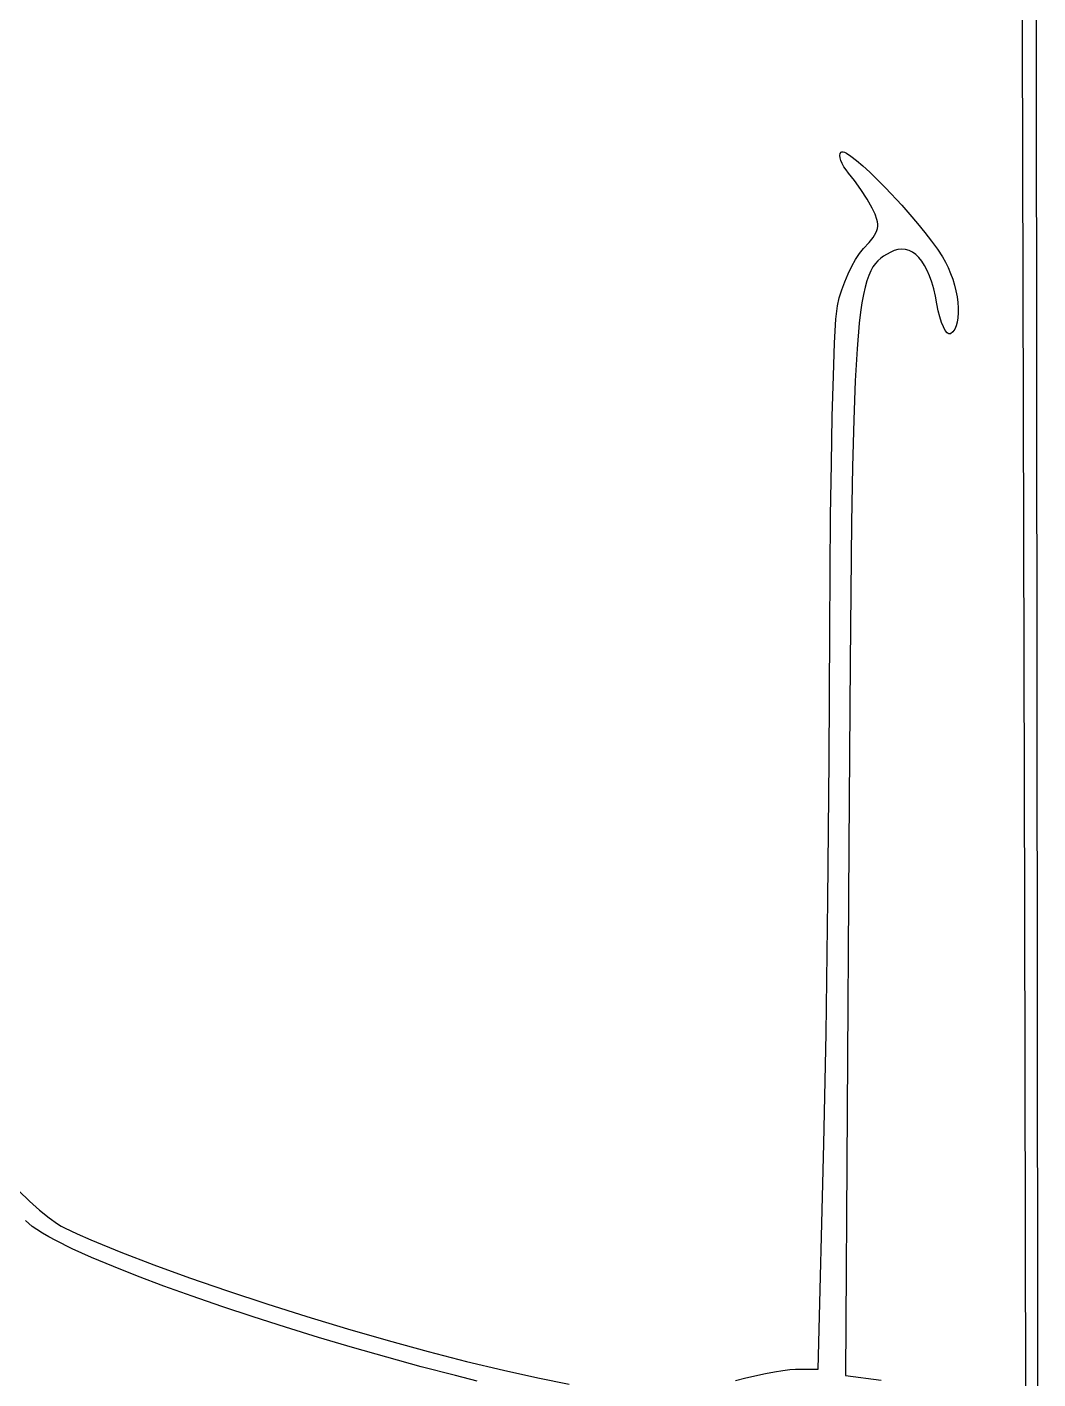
# Model space of a CAD drawing. Header units: millimetres. Extents: x -4.58 to 1.11, y 0.34 to 8.32.
# Drawn here: x -0.193 to 1.114, y 4.154 to 5.903 of the extents above; entities that cross this region are included whole.
import ezdxf

# ---------------------------------------------------------------- set-up
doc = ezdxf.new("R2010")
doc.units = ezdxf.units.MM

msp = doc.modelspace()

# ---------------------------------------------------------------- linework, layer by layer
at = {"flags": 128}
for points in [[(-4.581667, 1.453139), (-4.574238, 5.087635), (-4.569544, 7.208322), (-4.566944, 8.258736), (-4.566667, 8.323028), (-1.736111, 8.317444), (0.26479, 8.31338), (1.100639, 8.311472), (1.101006, 8.311191), (1.101364, 8.310339), (1.102049, 8.3066), (1.102698, 8.299617), (1.103312, 8.288752), (1.104442, 8.252815), (1.105453, 8.193675), (1.106362, 8.106221), (1.107184, 7.985338), (1.108623, 7.622835), (1.109893, 7.065263), (1.111113, 6.271716), (1.113889, 3.813083)], [(1.103625, 1.43175), (1.096722, 4.760625), (1.093518, 6.054015), (1.089889, 7.114814), (1.088054, 7.523748), (1.086281, 7.833439), (1.084624, 8.030191), (1.083856, 8.081934), (1.083491, 8.095398), (1.083139, 8.100306), (1.079812, 8.100948), (1.070661, 8.101571), (1.035029, 8.102764), (0.97653, 8.103881), (0.895451, 8.104924), (0.666707, 8.106776), (0.351097, 8.108313), (-0.049078, 8.109523), (-0.531517, 8.110399), (-1.09392, 8.110932), (-1.733986, 8.111111)], [(0.723074, 4.152306), (0.736111, 4.155674), (0.761646, 4.161389), (0.773406, 4.163588), (0.784003, 4.165249), (0.79307, 4.1663), (0.800236, 4.166667), (0.829764, 4.166667), (0.837083, 4.458333), (0.839965, 4.600953), (0.842399, 4.773663), (0.84413, 4.954681), (0.844903, 5.122222), (0.845193, 5.19797), (0.845829, 5.270521), (0.846769, 5.338155), (0.847976, 5.399148), (0.849407, 5.451776), (0.851024, 5.494318), (0.852786, 5.52505), (0.853709, 5.535449), (0.854653, 5.54225), (0.857011, 5.552386), (0.860179, 5.562874), (0.86402, 5.57341), (0.868394, 5.583691), (0.873164, 5.593413), (0.87819, 5.602273), (0.883334, 5.609968), (0.888458, 5.616194), (0.895483, 5.623981), (0.900745, 5.630694), (0.904318, 5.636689), (0.905495, 5.639529), (0.90628, 5.642323), (0.90668, 5.645116), (0.906705, 5.647953), (0.906366, 5.650879), (0.905671, 5.653937), (0.903253, 5.66063), (0.899528, 5.668389), (0.892947, 5.680046), (0.885, 5.692523), (0.876688, 5.704324), (0.869014, 5.713958), (0.865748, 5.718028), (0.862996, 5.72212), (0.860797, 5.726125), (0.859191, 5.729931), (0.858216, 5.733426), (0.857912, 5.736501), (0.858318, 5.739044), (0.859472, 5.740944), (0.860525, 5.741459), (0.86204, 5.741393), (0.863989, 5.740774), (0.866346, 5.73963), (0.872179, 5.735874), (0.879327, 5.730345), (0.887576, 5.723262), (0.896716, 5.714845), (0.906534, 5.705313), (0.916818, 5.694885), (0.937934, 5.672222), (0.948343, 5.660424), (0.958369, 5.648609), (0.9678, 5.636995), (0.976424, 5.625801), (0.984029, 5.615249), (0.990403, 5.605556), (0.994306, 5.598739), (0.997822, 5.591582), (1.00094, 5.584176), (1.003652, 5.57661), (1.005948, 5.568975), (1.007818, 5.56136), (1.009252, 5.553856), (1.010241, 5.546552), (1.010776, 5.539539), (1.010847, 5.532907), (1.010444, 5.526746), (1.009557, 5.521145), (1.008178, 5.516196), (1.006296, 5.511987), (1.003902, 5.508609), (1.000986, 5.506153), (0.999915, 5.505749), (0.998798, 5.505811), (0.997642, 5.50632), (0.996458, 5.507256), (0.994039, 5.510328), (0.991615, 5.514872), (0.989256, 5.520729), (0.987037, 5.527743), (0.985029, 5.535756), (0.983306, 5.544611), (0.981364, 5.554799), (0.979116, 5.564251), (0.976575, 5.572951), (0.973752, 5.580886), (0.970661, 5.588042), (0.967315, 5.594405), (0.963726, 5.59996), (0.959908, 5.604694), (0.955873, 5.608593), (0.951633, 5.611643), (0.947202, 5.61383), (0.942593, 5.615138), (0.937817, 5.615556), (0.932889, 5.615068), (0.927821, 5.61366), (0.922625, 5.611319), (0.914323, 5.60642), (0.910547, 5.603645), (0.907011, 5.600485), (0.903704, 5.596814), (0.900618, 5.592505), (0.897744, 5.587433), (0.895074, 5.58147), (0.892599, 5.574492), (0.890309, 5.566372), (0.888197, 5.556982), (0.886254, 5.546198), (0.88447, 5.533893), (0.882837, 5.519941), (0.879988, 5.48659), (0.877637, 5.445136), (0.875715, 5.394568), (0.87415, 5.333877), (0.872873, 5.262054), (0.870901, 5.080969), (0.869236, 4.843236), (0.864917, 4.158708), (0.911153, 4.152514)], [(-0.203862, 4.397403), (-0.190059, 4.384288), (-0.176822, 4.372581), (-0.164562, 4.362657), (-0.153688, 4.354894), (-0.148899, 4.35194), (-0.144611, 4.349667), (-0.128311, 4.342106), (-0.110717, 4.334341), (-0.072001, 4.318309), (-0.02918, 4.301779), (0.01703, 4.284963), (0.065913, 4.268072), (0.116754, 4.251318), (0.168836, 4.234909), (0.221443, 4.219059), (0.273859, 4.203977), (0.325368, 4.189875), (0.375254, 4.176963), (0.422801, 4.165452), (0.467293, 4.155553), (0.508014, 4.147477)], [(0.388788, 4.15125), (0.360806, 4.158486), (0.316421, 4.170034), (0.271935, 4.182168), (0.227659, 4.194776), (0.183908, 4.207748), (0.140994, 4.220973), (0.09923, 4.234342), (0.058929, 4.247744), (0.020405, 4.261068), (-0.016031, 4.274203), (-0.050063, 4.28704), (-0.08138, 4.299467), (-0.109669, 4.311375), (-0.134616, 4.322652), (-0.155909, 4.333189), (-0.165087, 4.338144), (-0.173234, 4.342874), (-0.18031, 4.347363), (-0.186278, 4.351597), (-0.195074, 4.358936)]]:
    msp.add_lwpolyline(points, dxfattribs=at)

doc.saveas('drawing.dxf')
